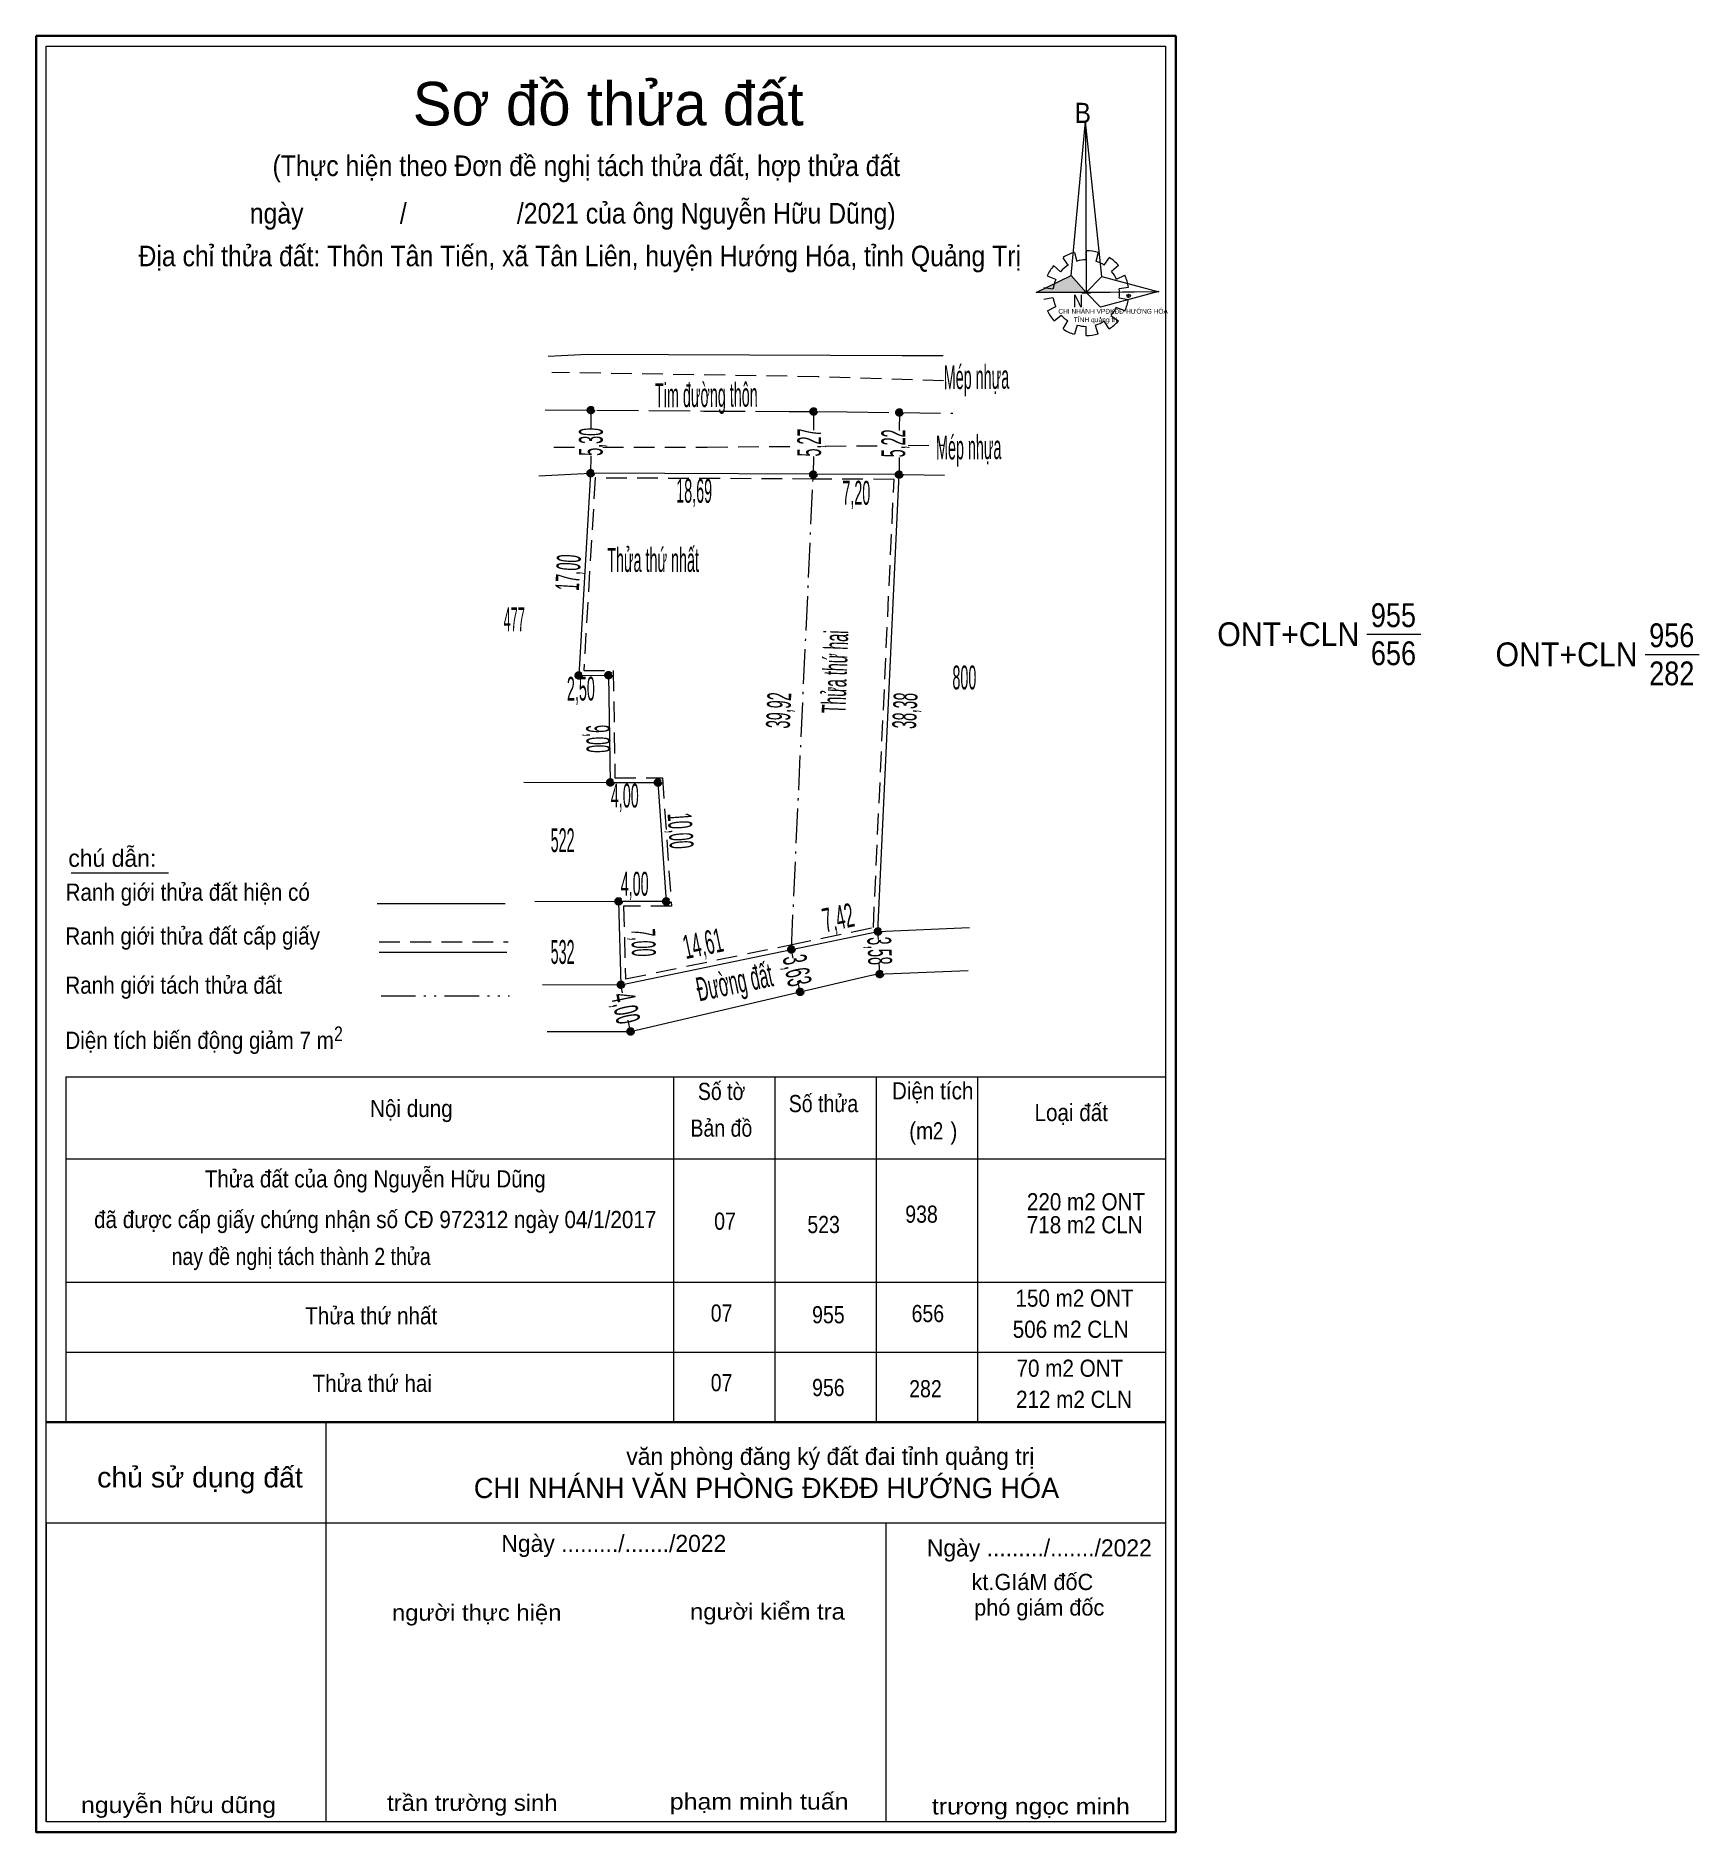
# Model space of a CAD drawing. Header units: metres. Extents: x 548818 to 548958, y 1838147 to 1838298.
import ezdxf
from ezdxf.enums import TextEntityAlignment as Align

# ---------------------------------------------------------------- set-up
doc = ezdxf.new("R2010")
doc.units = ezdxf.units.M
doc.header["$LTSCALE"] = 0.58
doc.header["$PDMODE"] = 32
doc.header["$PDSIZE"] = 0.29
for name, pattern in [('DASH_DOUBLE_DOT', [9.2, 5, -1.2, 0.3, -1.2, 0.3, -1.2]), ('DOT_DASHED', [7.7, 5, -1.2, 0.3, -1.2]), ('LONG_DASHED', [7.5, 6, -1.5]), ('MEDIUM_DASHED', [4.5, 3, -1.5])]:
    doc.linetypes.add(name, pattern=pattern)
for name, color, linetype, lineweight in [('1', 7, 'Continuous', 13), ('10', 7, 'DOT_DASHED', 13), ('13', 7, 'Continuous', 13), ('17', 7, 'Continuous', 13), ('22', 7, 'MEDIUM_DASHED', 13), ('30', 7, 'Continuous', 13), ('5', 7, 'Continuous', 35), ('6', 7, 'Continuous', 13), ('63', 7, 'DASH_DOUBLE_DOT', 13), ('7', 7, 'MEDIUM_DASHED', 13)]:
    doc.layers.add(name, color=color, linetype=linetype, lineweight=lineweight)
doc.layers.add('2', color=7, linetype='Continuous')
doc.layers.add('4', color=7, linetype='Continuous')

msp = doc.modelspace()

# ---------------------------------------------------------------- hatches: boundary and pattern name
at = {"layer": '1'}
msp.add_hatch(color=256, dxfattribs=at).paths.add_polyline_path([(548902.31, 1838275.99), (548905.24, 1838277.41), (548906.49, 1838275.99)])
at = {"layer": '7'}
for points in [[(548865.2308, 1838266.1223, 1), (548864.6176, 1838266.1223, 1)], [(548883.9248, 1838266.0006, 1), (548883.3115, 1838266.0006, 1)], [(548891.123, 1838265.9176, 1), (548890.5097, 1838265.9176, 1)], [(548865.2066, 1838260.82, 1), (548864.5934, 1838260.82, 1)], [(548883.8992, 1838260.7019, 1), (548883.286, 1838260.7019, 1)], [(548891.0992, 1838260.7019, 1), (548890.486, 1838260.7019, 1)], [(548864.2066, 1838243.85, 1), (548863.5934, 1838243.85, 1)], [(548866.7066, 1838243.87, 1), (548866.0934, 1838243.87, 1)], [(548866.8566, 1838234.8717, 1), (548866.2434, 1838234.8717, 1)], [(548870.8566, 1838234.86, 1), (548870.2434, 1838234.86, 1)], [(548867.5566, 1838224.8917, 1), (548866.9434, 1838224.8917, 1)], [(548871.5566, 1838224.88, 1), (548870.9434, 1838224.88, 1)], [(548889.3263, 1838222.3599, 1), (548888.7131, 1838222.3599, 1)], [(548882.0567, 1838220.8541, 1), (548881.4435, 1838220.8541, 1)], [(548889.4799, 1838218.7816, 1), (548888.8666, 1838218.7816, 1)], [(548867.7466, 1838217.89, 1), (548867.1334, 1838217.89, 1)], [(548882.7934, 1838217.2952, 1), (548882.1801, 1838217.2952, 1)], [(548868.558, 1838213.9703, 1), (548867.9447, 1838213.9703, 1)]]:
    msp.add_hatch(color=256, dxfattribs=at).paths.add_polyline_path(points)

# ---------------------------------------------------------------- linework, layer by layer
at = {"layer": '1'}
for p, q in [((548904.98, 1838278.29), (548904.56, 1838278.91)), ((548905.51, 1838279.35), (548905.7, 1838278.6)), ((548906.49, 1838278.72), (548906.51, 1838279.5)), ((548907.51, 1838279.35), (548907.32, 1838278.58)), ((548908.02, 1838278.29), (548908.44, 1838278.91)), ((548903.94, 1838277.08), (548903.24, 1838277.37)), ((548903.75, 1838278.24), (548904.33, 1838277.73)), ((548909.2, 1838278.24), (548908.62, 1838277.75)), ((548909.04, 1838277.1), (548909.73, 1838277.44)), ((548902.94, 1838276.42), (548903.7, 1838276.3)), ((548906.12, 1838275.96), (548906.86, 1838275.96)), ((548910.06, 1838276.42), (548909.27, 1838276.3)), ((548903.7, 1838275.53), (548902.94, 1838275.4)), ((548903.24, 1838274.46), (548903.94, 1838274.8)), ((548909.76, 1838274.44), (548908.99, 1838274.73)), ((548909.27, 1838275.53), (548910.06, 1838275.4)), ((548904.4, 1838274.07), (548903.8, 1838273.59)), ((548904.56, 1838272.94), (548904.96, 1838273.61)), ((548905.75, 1838273.25), (548905.51, 1838272.5)), ((548906.49, 1838272.38), (548906.49, 1838273.13)), ((548907.25, 1838273.25), (548907.48, 1838272.52)), ((548908.44, 1838272.94), (548908.02, 1838273.59)), ((548908.57, 1838274.07), (548909.2, 1838273.61)), ((548860.55, 1838260.6), (548864.9, 1838260.82)), ((548859.29, 1838234.89), (548866.55, 1838234.87)), ((548860.22, 1838224.91), (548867.25, 1838224.89)), ((548889.02, 1838222.36), (548896.71, 1838222.69)), ((548860.87, 1838217.91), (548867.44, 1838217.89)), ((548820.84, 1838210.16), (548913.16, 1838210.16)), ((548820.84, 1838210.16), (548820.84, 1838181.18)), ((548871.85, 1838210.16), (548871.85, 1838181.18)), ((548880.36, 1838210.16), (548880.36, 1838181.18)), ((548888.86, 1838210.16), (548888.86, 1838181.18)), ((548897.37, 1838210.16), (548897.37, 1838181.18)), ((548820.84, 1838203.28), (548913.16, 1838203.28)), ((548820.84, 1838192.93), (548913.16, 1838192.93)), ((548820.84, 1838187.06), (548913.16, 1838187.06)), ((548825.45, 1838187.06), (548913.16, 1838187.06)), ((548825.45, 1838181.18), (548913.16, 1838181.18)), ((548842.68, 1838181.18), (548842.68, 1838147.64)), ((548818.33, 1838180.36), (548818.33, 1838146.78)), ((548819.19, 1838172.74), (548913.16, 1838172.74)), ((548819.19, 1838172.74), (548819.19, 1838147.64)), ((548889.67, 1838172.74), (548889.67, 1838147.64))]:
    msp.add_line(p, q, dxfattribs=at)
at = {"layer": '1', "lineweight": 35}
msp.add_line((548819.19, 1838181.18), (548913.16, 1838181.18), dxfattribs=at)
at = {"layer": '1'}
for points in [[(548906.44, 1838290.34), (548906.49, 1838275.99), (548905.24, 1838277.41)], [(548906.44, 1838290.34), (548906.49, 1838275.99), (548907.81, 1838277.32)], [(548902.31, 1838275.99), (548905.24, 1838277.41), (548906.49, 1838275.99)], [(548912.61, 1838276.03), (548906.49, 1838275.99), (548907.81, 1838277.32)], [(548912.56, 1838276.06), (548907.69, 1838274.75), (548906.49, 1838275.99)]]:
    msp.add_lwpolyline(points, close=True, dxfattribs=at)
for points in [[(548861.34, 1838270.65), (548864.63, 1838270.82), (548885.04, 1838270.73), (548891.04, 1838270.7), (548894.5, 1838270.69)], [(548890.79, 1838260.7), (548891.2, 1838260.7), (548894.6, 1838260.67)], [(548861.24, 1838213.96), (548868.25, 1838213.97), (548888.33, 1838218.66), (548888.9, 1838218.77), (548896.59, 1838219.1)]]:
    msp.add_lwpolyline(points, dxfattribs=at)
at = {"layer": '1', "linetype": 'MEDIUM_DASHED'}
msp.add_lwpolyline([(548890.37, 1838260.3), (548883.59, 1838260.33), (548865.28, 1838260.42), (548864.32, 1838244.25), (548866.79, 1838244.27), (548866.94, 1838235.27), (548870.92, 1838235.26), (548871.68, 1838224.48), (548867.66, 1838224.49), (548867.83, 1838218.38), (548881.67, 1838221.25), (548888.63, 1838222.69)], close=True, dxfattribs=at)
at = {"layer": '1'}
for centre, major_axis, start_param, end_param in [((548906.4992, 1838275.9359), (3.5772, 0), 1.84955988, 2.13900916), ((548906.4992, 1838275.9359), (3.5772, 0), 1.27924208, 1.56332225), ((548906.4992, 1838275.9359), (3.5772, 0), 0.71056237, 0.99687234), ((548906.4992, 1838275.9359), (3.5772, 0), 2.43958176, 2.72400246), ((548906.4992, 1838275.9359), (2.8036, 0), 2.13373541, 2.44496261), ((548906.4992, 1838275.9359), (2.8036, 0), 1.56985589, 1.85611068), ((548906.4992, 1838275.9359), (2.8036, 0), 1.00270906, 1.2755622), ((548906.4992, 1838275.9359), (2.8036, 0), 0.42678376, 0.70646463), ((548906.4992, 1838275.9359), (3.5772, 0), 0.1390515, 0.43393316), ((548906.4992, 1838275.9359), (2.8036, 0), 2.72368549, 3.01515824), ((548906.4992, 1838275.9359), (2.8036, 0), 6.13558388, 6.41618463), ((548906.4992, 1838275.9359), (3.5772, 0), 3.56988637, 3.85691866), ((548906.4992, 1838275.9359), (2.8036, 0), 3.28229955, 3.56105054), ((548906.4992, 1838275.9359), (2.8036, 0), 5.56137327, 5.83951437), ((548906.4992, 1838275.9359), (3.5772, 0), 5.85230288, 6.13839648), ((548906.4992, 1838275.9359), (2.8036, 0), 3.86077574, 4.13258255), ((548906.4787, 1838275.9146), (3.5772, 0), 4.1470906, 4.43659307), ((548906.4992, 1838275.9359), (2.8036, 0), 4.43854677, 4.71314001), ((548906.4992, 1838275.9359), (2.8036, 0), 4.99087134, 5.28933161), ((548906.4992, 1838275.9359), (3.5772, 0), 5.28561416, 5.56798705), ((548906.4992, 1838275.9359), (3.5772, 0), 4.71301008, 4.99761054)]:
    msp.add_ellipse(centre, major_axis=major_axis, ratio=0.995001, start_param=start_param, end_param=end_param, dxfattribs=at)
msp.add_point((548910.06, 1838275.7), dxfattribs=at)
at = {"layer": '10'}
msp.add_line((548881.75, 1838220.85), (548883.59, 1838260.73), dxfattribs=at)
at = {"layer": '10', "linetype": 'Continuous'}
msp.add_lwpolyline([(548890.79, 1838260.7), (548883.59, 1838260.73), (548864.9, 1838260.82), (548863.9, 1838243.85), (548866.4, 1838243.87), (548866.55, 1838234.87), (548870.55, 1838234.86), (548871.25, 1838224.88), (548867.25, 1838224.89), (548867.44, 1838217.89), (548881.75, 1838220.85), (548889.02, 1838222.36)], close=True, dxfattribs=at)
at = {"layer": '10'}
msp.add_point((548866.55, 1838234.87), dxfattribs=at)
at = {"layer": '13'}
for p, q in [((548930.06, 1838247.31), (548934.6, 1838247.31)), ((548953.41, 1838245.62), (548957.95, 1838245.62))]:
    msp.add_line(p, q, dxfattribs=at)
at = {"layer": '17'}
msp.add_line((548821.3, 1838227.27), (548829.46, 1838227.27), dxfattribs=at)
at = {"layer": '22'}
for p, q in [((548861.81, 1838263.02), (548863.91, 1838263.02)), ((548884.6, 1838263.1), (548889.65, 1838263.13)), ((548891.54, 1838263.15), (548894.57, 1838263.17))]:
    msp.add_line(p, q, dxfattribs=at)
for points in [[(548894.52, 1838268.58), (548884.01, 1838268.91), (548861.63, 1838269.28)], [(548865.91, 1838263.02), (548874.67, 1838263.02), (548882.24, 1838263.08)]]:
    msp.add_lwpolyline(points, dxfattribs=at)
at = {"layer": '30'}
for p, q in [((548864.92, 1838266.12), (548864.92, 1838264.53)), ((548883.62, 1838266), (548883.61, 1838264.44)), ((548890.82, 1838265.92), (548890.81, 1838264.4)), ((548864.91, 1838262.28), (548864.9, 1838260.82)), ((548883.6, 1838262.22), (548883.59, 1838260.73)), ((548890.8, 1838262.15), (548890.79, 1838260.7)), ((548889.05, 1838221.7), (548889.02, 1838222.36)), ((548881.9, 1838220.12), (548881.75, 1838220.85)), ((548889.17, 1838218.78), (548889.13, 1838219.77)), ((548867.58, 1838217.21), (548867.44, 1838217.89)), ((548882.49, 1838217.3), (548882.3, 1838218.19)), ((548868.25, 1838213.97), (548868.06, 1838214.92))]:
    msp.add_line(p, q, dxfattribs=at)
at = {"layer": '30', "linetype": 'LONG_DASHED'}
msp.add_lwpolyline([(548861.08, 1838266.15), (548874.4, 1838266.04), (548881.57, 1838266.01), (548883.25, 1838266), (548886.44, 1838265.97), (548895.3, 1838265.86)], dxfattribs=at)
at = {"layer": '5'}
msp.add_lwpolyline([(548818.34, 1838297.52), (548914.02, 1838297.52), (548914.02, 1838146.78), (548818.34, 1838146.78)], close=True, dxfattribs=at)
at = {"layer": '5', "lineweight": 13}
msp.add_lwpolyline([(548913.17, 1838181.19), (548913.17, 1838147.63), (548819.19, 1838147.63), (548819.19, 1838296.67), (548913.17, 1838296.67)], close=True, dxfattribs=at)
at = {"layer": '6'}
for p, q in [((548846.97, 1838224.71), (548857.72, 1838224.71)), ((548847.15, 1838220.62), (548857.87, 1838220.62))]:
    msp.add_line(p, q, dxfattribs=at)
at = {"layer": '6', "linetype": 'MEDIUM_DASHED'}
msp.add_line((548847.15, 1838221.48), (548857.97, 1838221.48), dxfattribs=at)
at = {"layer": '63'}
msp.add_line((548847.3, 1838216.96), (548858.1, 1838216.96), dxfattribs=at)
at = {"layer": '7'}
for centre in [(548864.9242, 1838266.1223), (548883.6181, 1838266.0006), (548890.8164, 1838265.9176), (548864.9, 1838260.82), (548883.5926, 1838260.7019), (548890.7926, 1838260.7019), (548863.9, 1838243.85), (548866.4, 1838243.87), (548866.55, 1838234.8717), (548870.55, 1838234.86), (548867.25, 1838224.8917), (548871.25, 1838224.88), (548889.0197, 1838222.3599), (548881.7501, 1838220.8541), (548889.1733, 1838218.7816), (548867.44, 1838217.89), (548882.4867, 1838217.2952), (548868.2513, 1838213.9703)]:
    msp.add_circle(centre, 0.3066, dxfattribs=at)

# ---------------------------------------------------------------- texts
at = {"layer": '1'}
msp.add_text('Sơ đồ thửa đất', height=3.653, dxfattribs=at).set_placement((548866.375, 1838290.01), align=Align.CENTER)
for s, height, width, p in [('B', 1.685, 0.9, (548905.54, 1838290.22)), ('N', 1.053, 0.85, (548905.38, 1838274.74)), ('TỈNH quảng trị', 0.3985, 1.05, (548905.45, 1838273.5))]:
    msp.add_text(s, height=height, dxfattribs=dict(at, width=width)).set_placement(p)
msp.add_text('CHI NHÁNH VPĐKĐĐ-HƯỚNG HÓA', height=0.3985, dxfattribs=at).set_placement((548904.16, 1838274.21))
for s, height, p in [('văn phòng đăng ký đất đai tỉnh quảng trị', 1.44, (548902.15, 1838177.59)), ('CHI NHÁNH VĂN PHÒNG ĐKĐĐ HƯỚNG HÓA', 1.701, (548904.23, 1838174.81)), ('kt.GIáM đốC', 1.361, (548907.09, 1838167.09)), ('phó giám đốc', 1.361, (548908.02, 1838164.95))]:
    msp.add_text(s, height=height, dxfattribs=at).set_placement(p, align=Align.RIGHT)
for s, height, width, p in [('chủ sử dụng đất', 1.701, 1.05, (548840.74, 1838175.7)), ('người thực hiện', 1.361, 1.1, (548862.45, 1838164.52)), ('người kiểm tra', 1.361, 1.1, (548886.24, 1838164.61)), ('nguyễn hữu dũng', 1.358, 1.15, (548838.49, 1838148.38)), ('trần trường sinh', 1.358, 1.1, (548862.12, 1838148.56)), ('phạm minh tuấn', 1.361, 1.15, (548886.55, 1838148.67)), ('trương ngọc minh', 1.361, 1.15, (548910.16, 1838148.26))]:
    msp.add_text(s, height=height, dxfattribs=dict(at, width=width)).set_placement(p, align=Align.RIGHT)
at = {"layer": '13'}
for s, rotation, width, p in [('Mép nhựa', 0.42, 0.45, (548894.55, 1838267.87)), ('Tim đường thôn', 0.42, 0.45, (548870.31, 1838266.35)), ('Mép nhựa', 0.42, 0.45, (548893.9, 1838261.97)), ('Đường đất', 11.702, 0.5, (548874.01, 1838216.49))]:
    msp.add_text(s, height=2, rotation=rotation, dxfattribs=dict(at, width=width)).set_placement(p)
at = {"layer": '13', "width": 0.85}
for s, p in [('955', (548932.29, 1838247.91)), ('956', (548955.655, 1838246.22))]:
    msp.add_text(s, height=2, dxfattribs=at).set_placement(p, align=Align.CENTER)
at = {"layer": '2'}
for s, width, p in [('Thửa thứ nhất', 0.45, (548866.29, 1838252.54)), ('477', 0.4, (548857.59, 1838247.56)), ('800', 0.45, (548895.27, 1838242.68)), ('522', 0.45, (548861.54, 1838229.02)), ('532', 0.45, (548861.54, 1838219.64))]:
    msp.add_text(s, height=2, dxfattribs=dict(at, width=width)).set_placement(p)
at = {"layer": '2', "width": 0.45}
msp.add_text('Thửa thứ hai', height=2, rotation=87.977, dxfattribs=at).set_placement((548886.29, 1838240.63))
at = {"layer": '2', "width": 0.95}
for p in [(548929.43, 1838246.31), (548952.79, 1838244.62)]:
    msp.add_text('ONT+CLN', height=2, dxfattribs=at).set_placement(p, align=Align.RIGHT)
at = {"layer": '30'}
for s, rotation, width, p in [('5,30', 89.739, 0.45, (548865.91, 1838262.28)), ('5,27', 89.739, 0.45, (548884.24, 1838262.22)), ('5,22', 89.739, 0.45, (548891.3, 1838262.15)), ('3,58', 272.457, 0.45, (548888.12, 1838221.86)), ('3,63', 281.702, 0.5, (548881, 1838220.17)), ('4,00', 281.702, 0.5, (548866.6, 1838217.01))]:
    msp.add_text(s, height=2, rotation=rotation, dxfattribs=dict(at, width=width)).set_placement(p)
at = {"layer": '4', "width": 0.85}
for s, p in [('656', (548932.295, 1838244.71)), ('282', (548955.655, 1838243.02))]:
    msp.add_text(s, height=2, dxfattribs=at).set_placement(p, align=Align.CENTER)
at = {"layer": '5'}
for s, rotation, width, p in [('18,69', 359.739, 0.45, (548873.5854, 1838258.3434)), ('7,20', 359.739, 0.45, (548887.1954, 1838258.1848)), ('17,00', 86.628, 0.45, (548863.9993, 1838252.4362)), ('2,50', 0.458, 0.45, (548864.087, 1838241.7391)), ('39,92', 87.353, 0.45, (548881.6793, 1838240.8688)), ('38,38', 87.353, 0.45, (548892.2786, 1838240.8438)), ('9,00', 270.955, 0.45, (548864.5391, 1838238.5117)), ('4,00', 359.832, 0.45, (548867.7621, 1838232.7667)), ('10,00', 274.012, 0.45, (548871.4573, 1838230.74)), ('4,00', 359.832, 0.45, (548868.5921, 1838225.3667)), ('7,42', 11.703, 0.5, (548885.8772, 1838222.5508)), ('7,00', 271.554, 0.45, (548868.3414, 1838221.4021)), ('14,61', 11.702, 0.5, (548874.5272, 1838220.3767))]:
    msp.add_text(s, height=2, rotation=rotation, dxfattribs=dict(at, width=width)).set_placement(p, align=Align.CENTER)
at = {"layer": '6'}
msp.add_text('chú dẫn:', height=1.44, dxfattribs=at).set_placement((548821.05, 1838227.79))
for s, height, width, p in [('Ranh giới thửa đất hiện có ', 1.44, 0.9, (548820.82, 1838224.94)), ('Ranh giới thửa đất cấp giấy', 1.44, 0.9, (548820.8, 1838221.26)), ('Ranh giới tách thửa đất', 1.44, 0.9, (548820.8, 1838217.14)), ('Diện tích biến động giảm 7 m', 1.44, 0.9, (548820.8, 1838212.51)), ('2', 1.235, 0.8, (548843.36, 1838213.16)), ('Số tờ', 1.44, 0.85, (548873.9, 1838208.22)), ('Diện tích', 1.44, 0.9, (548890.19, 1838208.27)), ('Nội dung', 1.44, 0.9, (548846.38, 1838206.79)), ('Số thửa', 1.44, 0.85, (548881.53, 1838207.2)), ('Loại đất', 1.44, 0.9, (548902.16, 1838206.45)), ('Bản đồ', 1.44, 0.85, (548873.28, 1838205.14)), ('(m   )', 1.44, 0.9, (548891.64, 1838204.91)), ('2', 1.44, 0.8, (548893.63, 1838204.91)), ('Thửa đất của ông Nguyễn Hữu Dũng', 1.44, 0.9, (548832.5, 1838200.88)), (' đã được cấp giấy chứng nhận số CĐ 972312 ngày 04/1/2017', 1.44, 0.9, (548822.73, 1838197.47)), ('938', 1.44, 0.85, (548891.31, 1838197.92)), ('220 m2 ONT', 1.44, 0.9, (548901.52, 1838198.96)), ('07', 1.44, 0.85, (548875.27, 1838197.33)), ('523', 1.44, 0.85, (548883.09, 1838197.05)), ('718 m2 CLN', 1.44, 0.9, (548901.51, 1838197.03)), ('nay đề nghị tách thành 2 thửa', 1.44, 0.85, (548829.72, 1838194.37)), ('150 m2 ONT', 1.44, 0.9, (548900.56, 1838190.87)), ('Thửa thứ nhất', 1.44, 0.9, (548840.93, 1838189.39)), ('07', 1.44, 0.85, (548874.98, 1838189.62)), ('955', 1.44, 0.85, (548883.49, 1838189.48)), ('656', 1.44, 0.85, (548891.84, 1838189.58)), ('506 m2 CLN', 1.44, 0.9, (548900.33, 1838188.26)), ('70 m2 ONT', 1.44, 0.9, (548900.65, 1838184.99)), ('Thửa thứ hai', 1.44, 0.9, (548841.55, 1838183.72)), ('07', 1.44, 0.85, (548874.98, 1838183.78)), ('956', 1.44, 0.85, (548883.49, 1838183.37)), ('282', 1.44, 0.85, (548891.64, 1838183.27)), ('212 m2 CLN', 1.44, 0.9, (548900.61, 1838182.38))]:
    msp.add_text(s, height=height, dxfattribs=dict(at, width=width)).set_placement(p)
for p in [(548866.845, 1838170.29), (548902.565, 1838169.91)]:
    msp.add_text('Ngày ........./......./2022', height=1.435, dxfattribs=at).set_placement(p, align=Align.CENTER)
at = {"layer": '7', "width": 0.9}
for s, p in [('(Thực hiện theo Đơn đề nghị tách thửa đất, hợp thửa đất ', (548864.825, 1838285.76)), ('ngày              /                /2021 của ông Nguyễn Hữu Dũng)', (548863.395, 1838281.77)), ('Địa chỉ thửa đất: Thôn Tân Tiến, xã Tân Liên, huyện Hướng Hóa, tỉnh Quảng Trị', (548863.985, 1838278.19))]:
    msp.add_text(s, height=1.728, dxfattribs=at).set_placement(p, align=Align.CENTER)

doc.saveas('drawing.dxf')
